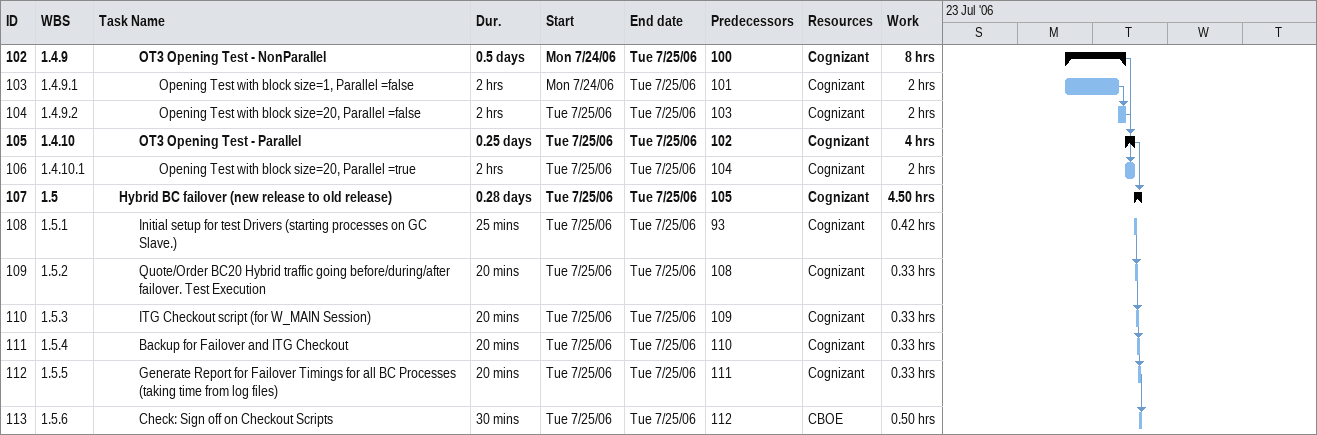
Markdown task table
| ID | WBS | Task | Duration | Start | Finish | Predecessors | Resources | Work (h) |
|---|---|---|---|---|---|---|---|---|
| 102 | 1.4.9 | **OT3 Opening Test - NonParallel** | 0.5d | 2006-07-24 | 2006-07-25 | 100 | Cognizant | 8 |
| 103 | 1.4.9.1 | Opening Test with block size=1, Parallel =false | 2h | 2006-07-24 | 2006-07-25 | 101 | Cognizant | 2 |
| 104 | 1.4.9.2 | Opening Test with block size=20, Parallel =false | 2h | 2006-07-25 | 2006-07-25 | 103 | Cognizant | 2 |
| 105 | 1.4.10 | **OT3 Opening Test - Parallel** | 0.25d | 2006-07-25 | 2006-07-25 | 102 | Cognizant | 4 |
| 106 | 1.4.10.1 | Opening Test with block size=20, Parallel =true | 2h | 2006-07-25 | 2006-07-25 | 104 | Cognizant | 2 |
| 107 | 1.5 | **Hybrid BC failover (new release to old release)** | 0.28d | 2006-07-25 | 2006-07-25 | 105 | Cognizant | 4.50 |
| 108 | 1.5.1 | Initial setup for test Drivers (starting processes on GC Slave.) | 25min | 2006-07-25 | 2006-07-25 | 93 | Cognizant | 0.42 |
| 109 | 1.5.2 | Quote/Order BC20 Hybrid traffic going before/during/after failover. Test Execution | 20min | 2006-07-25 | 2006-07-25 | 108 | Cognizant | 0.33 |
| 110 | 1.5.3 | ITG Checkout script (for W_MAIN Session) | 20min | 2006-07-25 | 2006-07-25 | 109 | Cognizant | 0.33 |
| 111 | 1.5.4 | Backup for Failover and ITG Checkout | 20min | 2006-07-25 | 2006-07-25 | 110 | Cognizant | 0.33 |
| 112 | 1.5.5 | Generate Report for Failover Timings for all BC Processes (taking time from log files) | 20min | 2006-07-25 | 2006-07-25 | 111 | Cognizant | 0.33 |
| 113 | 1.5.6 | Check: Sign off on Checkout Scripts | 30min | 2006-07-25 | 2006-07-25 | 112 | CBOE | 0.50 |
